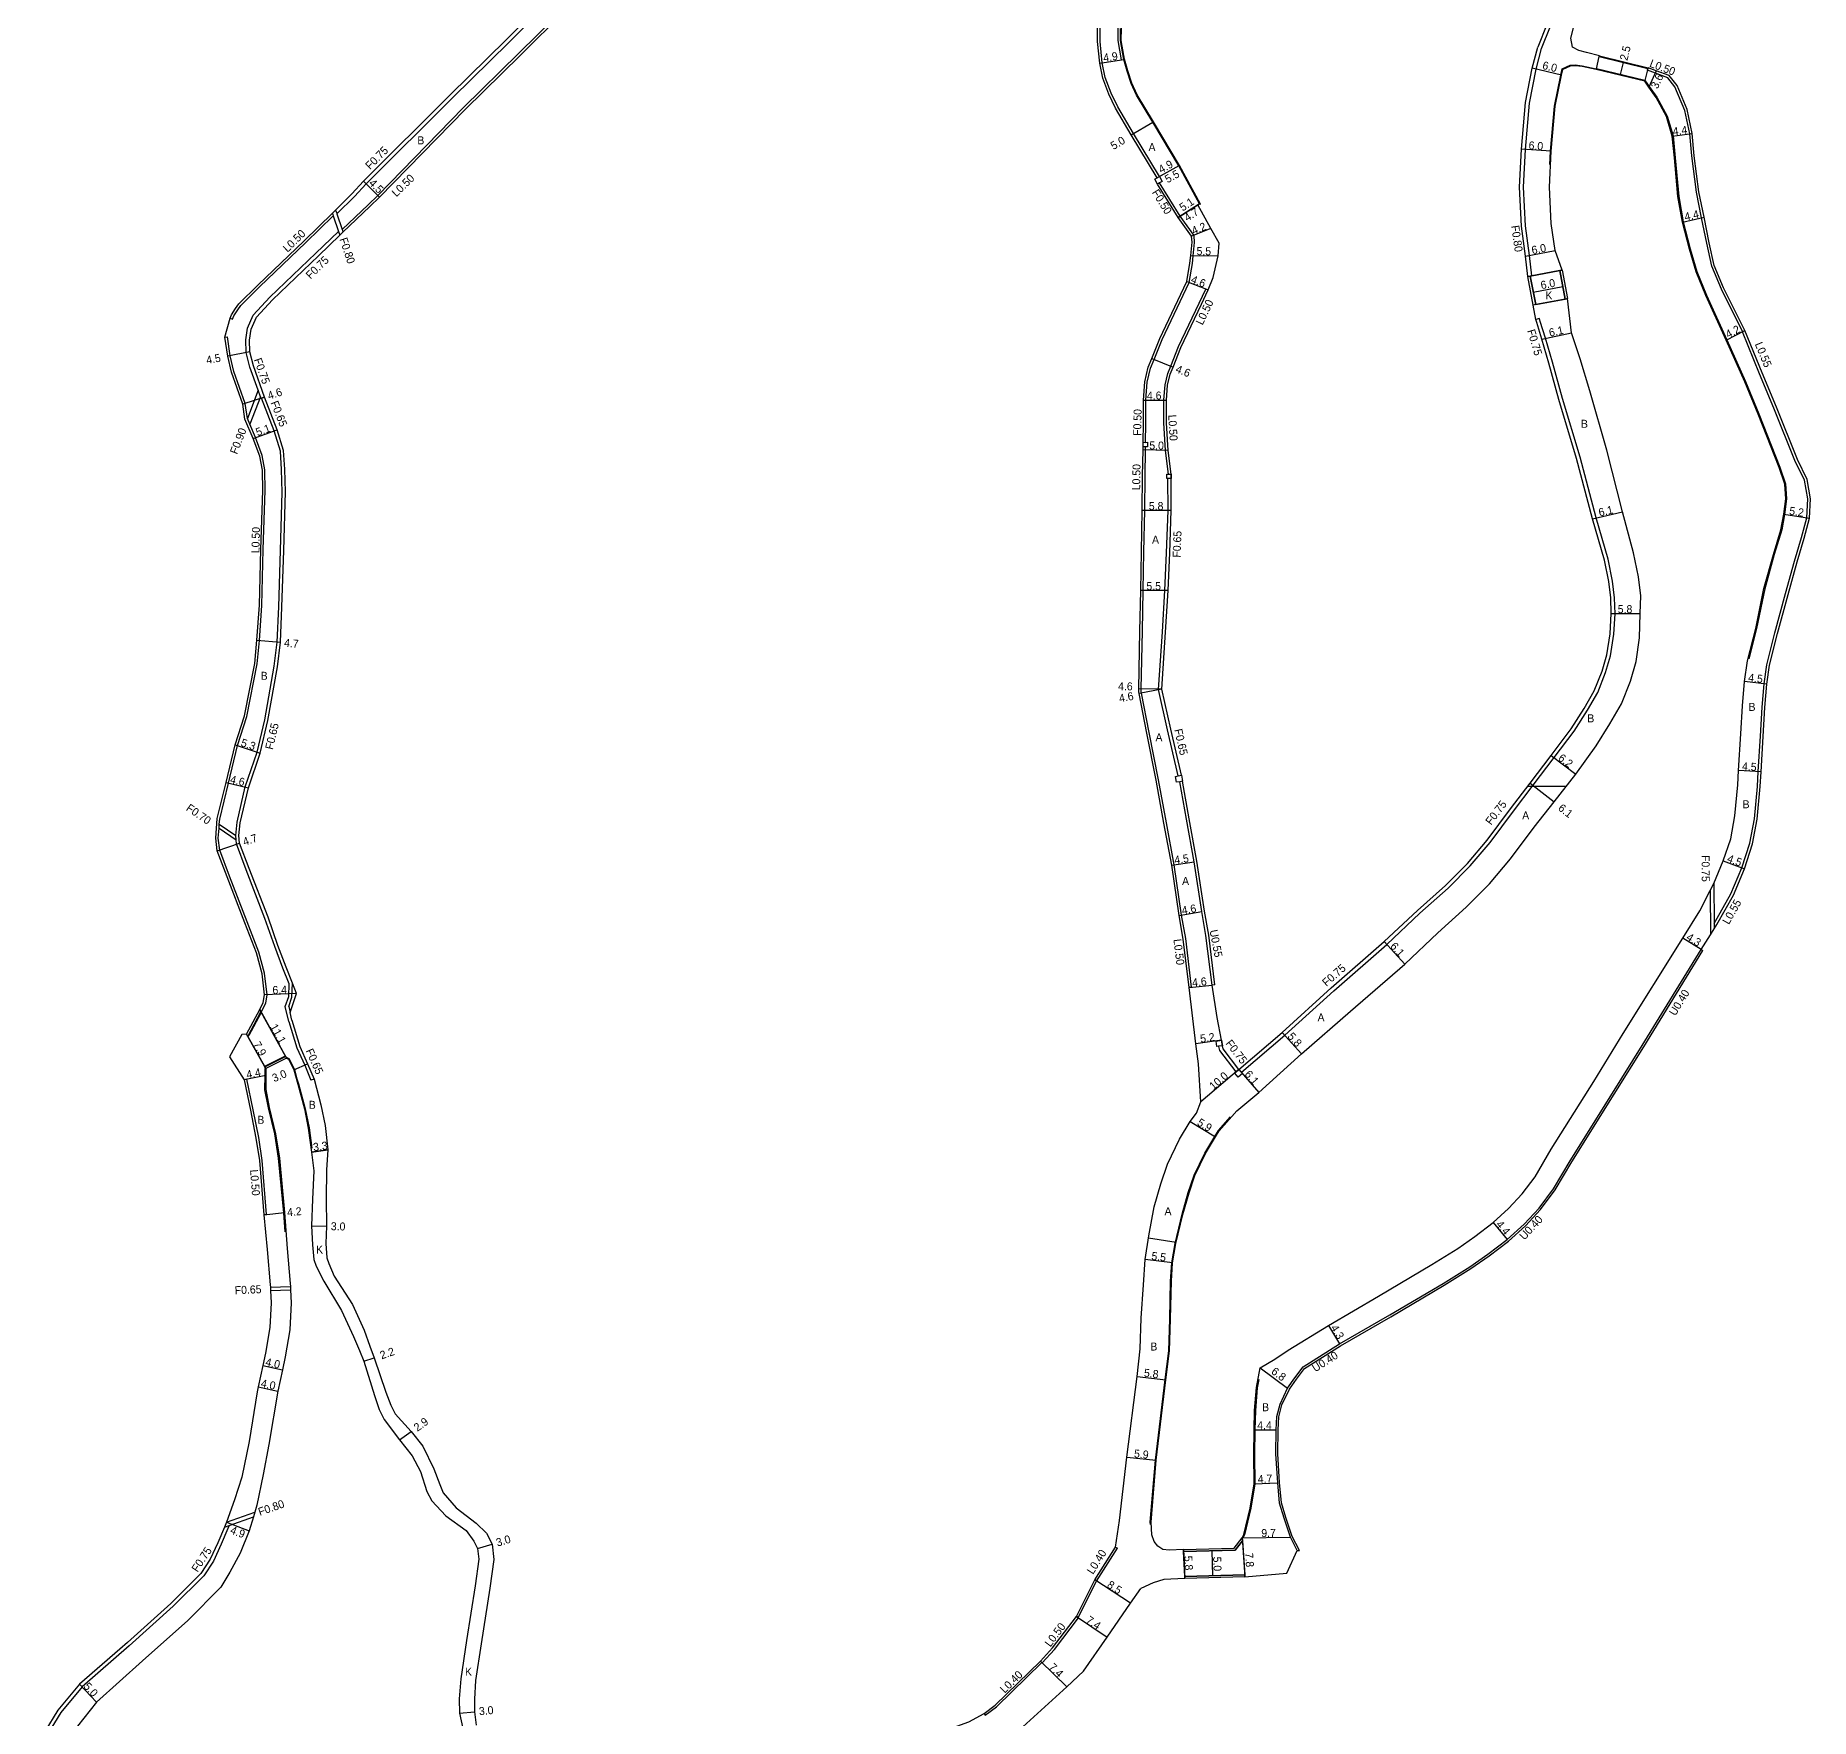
# Model space of a CAD drawing. Header units: metres. Extents: x -20000 to -17600, y -108000 to -105000.
# Drawn here: x -18931.7 to -18576.7, y -106632.8 to -106296.4 of the extents above; entities that cross this region are included whole.
import ezdxf

# ---------------------------------------------------------------- set-up
doc = ezdxf.new("R2010")
doc.units = ezdxf.units.M
doc.header["$LTSCALE"] = 2.5
for name, color, linetype in [('側溝・桝', 7, 'Continuous'), ('幅員', 7, 'Continuous'), ('歩道・分離帯・安全施設', 7, 'Continuous'), ('舗装', 7, 'Continuous'), ('道路', 7, 'Continuous')]:
    doc.layers.add(name, color=color, linetype=linetype)
doc.styles.get("Standard").update_dxf_attribs({"font": ''})
doc.styles.get('Standard').set_extended_font_data('@MS PGothic')

msp = doc.modelspace()

# ---------------------------------------------------------------- linework, layer by layer
at = {"layer": '側溝・桝'}
for points in [[(-18714.52, -106301.21), (-18715.21, -106297.38), (-18715.18, -106294.91), (-18714.7, -106290.92), (-18713.49, -106283.57), (-18712.52, -106277.28), (-18711.48, -106271.3), (-18710.55, -106266.89), (-18709.87, -106261.87), (-18709.66, -106259.35), (-18709.55, -106256.32), (-18709.59, -106252.83), (-18709.98, -106249.22), (-18710.4, -106246.23), (-18711.3, -106242.72), (-18713.9, -106234.38)], [(-18630.51, -106298.98), (-18628.73, -106294.46), (-18627.78, -106292.47), (-18626.39, -106289.56), (-18622.66, -106284.17), (-18617.57, -106277.65), (-18614.16, -106274.1), (-18611.38, -106272.07), (-18609.4, -106270.99), (-18606.07, -106270.02), (-18601.78, -106268.89), (-18597.66, -106268.27), (-18596.56, -106268.1)], [(-18870.37, -106335.15), (-18865.14, -106330.2), (-18863.23, -106328.33), (-18846.14, -106310.8), (-18835.04, -106299.91), (-18823.84, -106288.8), (-18821.2, -106286.21)], [(-18867.91, -106328.55), (-18865.53, -106326.03), (-18848.22, -106308.72), (-18837.04, -106297.74), (-18826.06, -106286.84)], [(-18706.91, -106324.56), (-18712.13, -106315.98), (-18715.25, -106310.61), (-18716.6, -106307.86), (-18717.78, -106304.73), (-18718.37, -106301.8), (-18718.81, -106297.54), (-18718.78, -106294.68)], [(-18714.52, -106301.21), (-18714.02, -106301.13)], [(-18632.47, -106344.4), (-18632.91, -106340.36), (-18633.76, -106334.4), (-18634.11, -106326.66), (-18633.76, -106319.16), (-18632.96, -106309.86), (-18631.59, -106303.08), (-18630.51, -106298.98)], [(-18609.34, -106303.27), (-18609.26, -106302.93)], [(-18590.32, -106355.55), (-18590.33, -106355.53), (-18594.56, -106347.04), (-18596.46, -106342.47), (-18597.46, -106337.89), (-18598.51, -106332.79), (-18599.56, -106327.69), (-18600.48, -106320.44), (-18600.9, -106316.04), (-18601.87, -106311.33), (-18603.86, -106306.6), (-18605.27, -106304.79), (-18609.34, -106303.27)], [(-18709.69, -106377.7), (-18709.62, -106373.96), (-18709.63, -106369.26), (-18709.36, -106365.65), (-18708.69, -106362.84), (-18708, -106361.11), (-18706.4, -106357.11), (-18700.98, -106345.72), (-18700.34, -106341.94), (-18700.17, -106340.38), (-18699.91, -106337.73), (-18700.01, -106336.34), (-18702.79, -106332.48), (-18706.91, -106325.8)], [(-18867.91, -106328.55), (-18871.41, -106332.04)], [(-18892.31, -106353.1), (-18891.99, -106352.41), (-18891.23, -106351.2), (-18890.58, -106350.31), (-18886.88, -106346.6), (-18877.64, -106337.75), (-18872.13, -106332.39)], [(-18872.31, -106331.87), (-18872.13, -106332.39), (-18871.1, -106335.51), (-18870.84, -106336.3)], [(-18871.67, -106331.25), (-18871.49, -106331.77), (-18871.41, -106332.04), (-18870.37, -106335.15), (-18870.2, -106335.68)], [(-18886.58, -106368.88), (-18886.68, -106368.59), (-18887.15, -106367.29), (-18888.81, -106362.65), (-18889.57, -106359.73), (-18889.6, -106357.2), (-18889.31, -106354.9), (-18888.12, -106352.27), (-18884.8, -106348.7), (-18875.59, -106339.88), (-18871.1, -106335.51)], [(-18705.09, -106384.04), (-18705.69, -106379.36), (-18706.02, -106373.82), (-18706.03, -106369.22), (-18705.79, -106366.21), (-18705.25, -106363.93), (-18704.66, -106362.45), (-18703.09, -106358.55), (-18698.96, -106349.85), (-18697.64, -106347.04)], [(-18697.64, -106347.04), (-18697.17, -106347.22)], [(-18632.47, -106344.4), (-18632.77, -106344.46), (-18633.26, -106344.55)], [(-18892.77, -106352.88), (-18892.31, -106353.1)], [(-18690.55, -106503.64), (-18681.87, -106496.22), (-18672.06, -106487.35), (-18661.45, -106478.09), (-18654.83, -106471.86), (-18649.22, -106466.82), (-18644.79, -106462.38), (-18640.82, -106457.71), (-18636.14, -106451.44), (-18632.2, -106446.27), (-18628, -106440.74), (-18623.97, -106435.43), (-18621.36, -106431.27), (-18619.29, -106427.69), (-18617.71, -106423.7), (-18616.74, -106420.37), (-18616.04, -106416.04), (-18615.83, -106411.96), (-18615.91, -106408.76), (-18616.3, -106405.43), (-18617.22, -106401.06), (-18619.57, -106392.77), (-18622.8, -106380.69), (-18626.34, -106368.92), (-18628.32, -106361.69), (-18629.76, -106356.89), (-18630.77, -106353.51), (-18630.91, -106352.94)], [(-18630.91, -106352.94), (-18631.64, -106353.13)], [(-18886.55, -106491.64), (-18885.63, -106489.82), (-18885.35, -106488.18), (-18885.86, -106483.85), (-18886.98, -106479.62), (-18889.37, -106473.57), (-18892.86, -106464.41), (-18894.83, -106459.24), (-18895.12, -106456.83), (-18894.97, -106454.86), (-18894.92, -106454.05), (-18894.84, -106453.01), (-18893.09, -106445.84), (-18891.28, -106438.32), (-18889.42, -106432.53), (-18887.32, -106421.97), (-18886.88, -106417.29), (-18886.39, -106410.31), (-18886.12, -106399.1), (-18885.74, -106387.31), (-18885.78, -106383.18), (-18886.36, -106380.3), (-18887.67, -106376.73), (-18888.8, -106374.09), (-18889.31, -106372.91), (-18889.75, -106369.95), (-18892.01, -106363.5), (-18892.75, -106360.37), (-18893.3, -106356.58)], [(-18893.79, -106356.65), (-18893.3, -106356.58)], [(-18596.01, -106473.92), (-18592.64, -106467.99), (-18590.49, -106462.75), (-18588.85, -106457.84), (-18587.94, -106452.94), (-18587.36, -106446.49), (-18587.18, -106443.54), (-18586.76, -106436.47), (-18586.42, -106430.67), (-18585.99, -106425.96), (-18585.46, -106422.17), (-18583.84, -106415.76), (-18581.72, -106407.95), (-18579.91, -106401.43), (-18578.54, -106396.7), (-18577.49, -106392.81), (-18577.29, -106389.02), (-18577.96, -106385.28), (-18579.84, -106381.35), (-18584.06, -106370.88), (-18586.93, -106364.01), (-18590.36, -106355.58)], [(-18590.36, -106355.58), (-18590.32, -106355.55), (-18589.87, -106355.32)], [(-18887.15, -106367.29), (-18889.31, -106372.91)], [(-18886.68, -106368.59), (-18888.8, -106374.09)], [(-18886.58, -106368.88), (-18886.48, -106368.85), (-18885.86, -106368.65)], [(-18882.18, -106482.81), (-18883.84, -106478.51), (-18885.78, -106472.88), (-18889.57, -106463.16), (-18891.51, -106458), (-18891.57, -106457.2), (-18891.64, -106456.3), (-18891.36, -106453.66), (-18889.72, -106446.59), (-18887.35, -106439.64), (-18885.83, -106433.19), (-18883.95, -106422.45), (-18883.35, -106417.62), (-18883.04, -106410.59), (-18882.65, -106399.29), (-18882.32, -106387.63), (-18882.47, -106383.1), (-18882.7, -106379.46), (-18883.95, -106375.39), (-18885.22, -106372.13), (-18886.47, -106368.87), (-18886.48, -106368.85)], [(-18700.49, -106486.66), (-18701.68, -106476.93), (-18702.5, -106472.25), (-18703.97, -106462.16), (-18705.54, -106453.76), (-18707.11, -106445.18), (-18708.97, -106435.72), (-18710.5, -106427.83), (-18710.55, -106427.51), (-18710.57, -106426.97), (-18710.34, -106415.48), (-18710.18, -106407.34), (-18710.04, -106399.59), (-18709.85, -106391.32), (-18709.79, -106384.39), (-18709.7, -106379.23), (-18709.69, -106378.6), (-18709.69, -106378.59)], [(-18703.18, -106444.38), (-18705.31, -106435.17), (-18707.13, -106427.1), (-18706.34, -106415.61), (-18705.83, -106407.31), (-18705.53, -106399.79), (-18705.2, -106391.34), (-18705.23, -106384.94), (-18705.23, -106384.94)], [(-18695.87, -106486.13), (-18697.08, -106476.24), (-18697.92, -106471.44), (-18699.47, -106461.45), (-18700.96, -106452.96), (-18702.33, -106445.45)], [(-18894.97, -106454.86), (-18891.57, -106457.2)], [(-18894.92, -106454.05), (-18891.64, -106456.3)], [(-18596.79, -106467.32), (-18596.75, -106476.15)], [(-18596.04, -106465.91), (-18596.01, -106473.92), (-18596.01, -106474.95)], [(-18679.38, -106599.25), (-18678.94, -106599.23), (-18680.36, -106596.44), (-18681.64, -106592.68), (-18682.53, -106589.72), (-18682.89, -106585.67), (-18683.26, -106579.95), (-18683.17, -106575.15), (-18683.02, -106572.56), (-18682.43, -106570.12), (-18680.94, -106566.97), (-18679.55, -106564.99), (-18677.92, -106562.85), (-18670.71, -106558.31), (-18660.66, -106552.52), (-18649.97, -106546.19), (-18644.63, -106542.9), (-18641.02, -106540.35), (-18637.13, -106537.4), (-18633.74, -106534.32), (-18630.71, -106531.07), (-18627.81, -106527.18), (-18624.49, -106521.53), (-18615.98, -106508.03), (-18610.07, -106498.53), (-18598.25, -106479.32)], [(-18598.59, -106479.11), (-18598.25, -106479.32)], [(-18880.94, -106485.95), (-18882.18, -106482.81)], [(-18880.38, -106488.6), (-18880.28, -106485.84)], [(-18881.72, -106490.51), (-18881.02, -106488.48)], [(-18881.02, -106488.48), (-18880.94, -106485.95)], [(-18881.02, -106490.47), (-18880.38, -106488.6)], [(-18700.49, -106486.66), (-18700.98, -106486.72)], [(-18695.87, -106486.13), (-18696.41, -106486.2)], [(-18886.55, -106491.64), (-18886.6, -106491.53)], [(-18880.99, -106493.5), (-18881.72, -106490.51)], [(-18881.02, -106490.47), (-18880.74, -106491.68)], [(-18880.99, -106493.5), (-18879.42, -106498.74), (-18877.84, -106502.23), (-18876.6, -106505.25)], [(-18691.61, -106503.56), (-18694.88, -106499.3), (-18695.08, -106498.49), (-18695.09, -106498.45)], [(-18889.45, -106505.03), (-18889.94, -106505.13)], [(-18889.45, -106505.03), (-18888.2, -106511.15), (-18887.08, -106516.71), (-18886.38, -106521.25), (-18885.54, -106532.07)], [(-18875.98, -106505.04), (-18876.6, -106505.25)], [(-18885.54, -106532.07), (-18886.04, -106532.12)], [(-18884.71, -106546.64), (-18880.71, -106546.47)], [(-18884.68, -106547.29), (-18880.68, -106547.11)], [(-18893.5, -106593.58), (-18887.81, -106591.58)], [(-18892.96, -106594.23), (-18893.21, -106594.85), (-18894.52, -106598.02), (-18896.1, -106601.37), (-18898.02, -106604.3), (-18904.11, -106610.37), (-18912.92, -106618.34), (-18922.33, -106626.49), (-18926.58, -106631.63), (-18929.13, -106635.8), (-18930.72, -106640.07)], [(-18893.91, -106594.57), (-18892.96, -106594.23), (-18888.09, -106592.52)], [(-18719.49, -106605.37), (-18715.33, -106598.77)], [(-18715.71, -106598.62), (-18715.33, -106598.77)], [(-18723.21, -106612.68), (-18723.2, -106612.67), (-18719.49, -106605.37)], [(-18730.38, -106621.71), (-18727.91, -106619.07), (-18723.13, -106612.74)], [(-18723.13, -106612.74), (-18723.21, -106612.68), (-18723.54, -106612.46)], [(-18741.76, -106632.16), (-18739.54, -106630.5), (-18730.45, -106621.64)], [(-18730.74, -106621.36), (-18730.45, -106621.64), (-18730.38, -106621.71)], [(-18741.98, -106631.82), (-18741.76, -106632.16)]]:
    msp.add_lwpolyline(points, dxfattribs=at)
for points in [[(-18707.87, -106325.09), (-18707.35, -106324.8), (-18706.91, -106324.56), (-18706.38, -106325.52), (-18706.91, -106325.8), (-18707.34, -106326.06)], [(-18710.19, -106378.59), (-18710.19, -106377.69), (-18709.69, -106377.7), (-18709.29, -106377.69), (-18709.29, -106378.59), (-18709.69, -106378.59)], [(-18705.48, -106384.94), (-18705.48, -106384.04), (-18705.09, -106384.04), (-18704.58, -106384.04), (-18704.58, -106384.94), (-18705.23, -106384.94)], [(-18703.51, -106445.66), (-18703.73, -106444.48), (-18703.18, -106444.38), (-18702.54, -106444.27), (-18702.33, -106445.45), (-18702.87, -106445.55)], [(-18695.44, -106498.49), (-18695.59, -106497.41), (-18694.5, -106497.25), (-18694.4, -106498), (-18694.35, -106498.34), (-18695.09, -106498.45)], [(-18691.16, -106504.62), (-18691.88, -106503.79), (-18691.61, -106503.56), (-18691.04, -106503.07), (-18690.55, -106503.64), (-18690.33, -106503.91)]]:
    msp.add_lwpolyline(points, close=True, dxfattribs=at)
at = {"layer": '幅員'}
for points in [[(-18718.87, -106301.87), (-18714.02, -106301.13)], [(-18626.53, -106304.31), (-18632.37, -106302.91)], [(-18614.72, -106304.17), (-18614.13, -106301.74)], [(-18607.58, -106303.4), (-18609.1, -106306.66)], [(-18712.56, -106316.23), (-18708.26, -106313.68)], [(-18604.37, -106316.47), (-18600.4, -106315.96)], [(-18703.06, -106322.43), (-18707.87, -106325.09)], [(-18703.06, -106322.43), (-18707.35, -106324.8)], [(-18628.57, -106319.51), (-18634.55, -106319.11)], [(-18862.88, -106328.68), (-18866.06, -106325.5)], [(-18698.91, -106330), (-18703.19, -106332.77)], [(-18703.19, -106332.77), (-18699.25, -106330.21)], [(-18602.31, -106333.65), (-18598.02, -106332.69)], [(-18696.63, -106334.92), (-18700.53, -106336.5)], [(-18700.67, -106340.33), (-18695.17, -106340.43)], [(-18633.71, -106340.46), (-18627.82, -106339.31)], [(-18701.47, -106345.57), (-18697.17, -106347.22)], [(-18632.17, -106347.65), (-18626.27, -106346.53)], [(-18630.48, -106357.1), (-18624.52, -106355.81)], [(-18593.61, -106357.25), (-18589.87, -106355.32)], [(-18888.82, -106359.63), (-18893.24, -106360.47)], [(-18708.47, -106360.93), (-18704.2, -106362.64)], [(-18885.86, -106368.65), (-18890.23, -106370.09)], [(-18710.13, -106369.24), (-18705.53, -106369.24)], [(-18888.13, -106376.91), (-18883.34, -106375.17)], [(-18705.2, -106379.32), (-18710.2, -106379.22)], [(-18704.55, -106391.35), (-18710.35, -106391.31)], [(-18620.3, -106392.97), (-18614.35, -106391.59)], [(-18582.08, -106392.07), (-18576.94, -106392.87)], [(-18705.18, -106407.34), (-18710.68, -106407.33)], [(-18616.58, -106411.95), (-18610.78, -106411.95)], [(-18887.38, -106417.25), (-18882.7, -106417.68)], [(-18585.44, -106426.03), (-18589.91, -106425.5)], [(-18706.47, -106427.05), (-18711.07, -106426.98)], [(-18706.47, -106427.05), (-18710.99, -106427.92)], [(-18891.77, -106438.19), (-18886.72, -106439.82)], [(-18628.59, -106440.29), (-18623.65, -106444.03)], [(-18893.57, -106445.72), (-18889.09, -106446.77)], [(-18632.8, -106445.81), (-18628, -106449.58)], [(-18586.63, -106443.57), (-18591.13, -106443.3)], [(-18895.32, -106459.36), (-18890.87, -106457.86)], [(-18704.46, -106462.24), (-18700.01, -106461.54)], [(-18594.19, -106461.38), (-18589.97, -106462.95)], [(-18703, -106472.33), (-18698.47, -106471.53)], [(-18661.96, -106477.53), (-18657.87, -106482.06)], [(-18598.59, -106479.11), (-18602.25, -106476.85)], [(-18879.46, -106487.92), (-18885.85, -106488.18)], [(-18700.98, -106486.72), (-18696.41, -106486.2)], [(-18886.83, -106491.12), (-18881.48, -106500.84)], [(-18889.48, -106496.05), (-18885.58, -106502.92)], [(-18678.51, -106499.98), (-18682.37, -106495.66)], [(-18694.5, -106497.25), (-18699.65, -106497.98)], [(-18880.01, -106503.13), (-18877.25, -106501.97)], [(-18691.04, -106503.07), (-18698.64, -106509.57)], [(-18691.04, -106503.07), (-18687.08, -106507.71)], [(-18885.62, -106504.31), (-18889.94, -106505.13)], [(-18700.75, -106513.5), (-18695.71, -106516.57)], [(-18873.22, -106519.16), (-18876.5, -106519.59)], [(-18886.04, -106532.12), (-18881.86, -106531.71)], [(-18876.51, -106534.33), (-18873.51, -106534.4)], [(-18640.2, -106533.71), (-18637.39, -106537.09)], [(-18704.29, -106541.75), (-18709.76, -106541.1)], [(-18673.14, -106554.29), (-18670.92, -106557.97)], [(-18886.22, -106562.3), (-18882.3, -106563.14)], [(-18866.04, -106561.42), (-18863.96, -106560.72)], [(-18686.76, -106562.73), (-18681.29, -106566.77)], [(-18887.12, -106566.55), (-18883.21, -106567.39)], [(-18711.39, -106564.44), (-18705.63, -106565.11)], [(-18858.9, -106577.13), (-18856.54, -106575.44)], [(-18687.97, -106575.12), (-18683.57, -106575.12)], [(-18713.43, -106580.59), (-18707.56, -106581.2)], [(-18687.98, -106585.93), (-18683.28, -106585.7)], [(-18893.5, -106593.58), (-18888.92, -106595.32)], [(-18843.26, -106598.84), (-18840.38, -106597.98)], [(-18702.14, -106599.07), (-18701.82, -106604.86)], [(-18696.48, -106599.33), (-18696.33, -106604.3)], [(-18690.37, -106596.73), (-18680.72, -106596.61)], [(-18690.37, -106596.73), (-18689.83, -106604.51)], [(-18712.7, -106609.78), (-18719.83, -106605.15)], [(-18723.54, -106612.46), (-18717.4, -106616.59)], [(-18725.45, -106626.54), (-18730.74, -106621.36)], [(-18922.87, -106625.96), (-18919.46, -106629.61)], [(-18846.88, -106631.79), (-18843.89, -106631.5)]]:
    msp.add_lwpolyline(points, dxfattribs=at)
at = {"layer": '歩道・分離帯・安全施設'}
for points in [[(-18698.8, -106330.1), (-18698.72, -106330.05), (-18702.93, -106322.36), (-18708.13, -106313.61), (-18711.37, -106308.21), (-18712.46, -106305.9), (-18713.24, -106303.45), (-18713.88, -106301.1), (-18714.56, -106297.33), (-18714.54, -106294.95), (-18714.05, -106291.01), (-18712.85, -106283.68), (-18711.87, -106277.38), (-18710.84, -106271.42), (-18709.91, -106267), (-18709.23, -106261.94), (-18709.02, -106259.39), (-18708.89, -106256.33), (-18708.94, -106252.79), (-18709.34, -106249.12), (-18709.76, -106246.08), (-18710.68, -106242.53), (-18713.27, -106234.22)], [(-18628.84, -106322.13), (-18628.72, -106319.5), (-18627.95, -106310.46), (-18626.68, -106304.28), (-18626.42, -106303.03), (-18624.83, -106302.31), (-18623.81, -106302.24), (-18622.41, -106302.4), (-18619.57, -106302.99)], [(-18609.77, -106305.41), (-18608.98, -106306.57), (-18607.44, -106308.69), (-18605.4, -106312.48), (-18604.23, -106316.44), (-18603.81, -106320.8), (-18603.09, -106328.55), (-18602.17, -106333.62), (-18600.79, -106339.02), (-18599.48, -106343.54), (-18597.51, -106348.29), (-18593.47, -106357.19), (-18589.76, -106365.53), (-18587.04, -106372.03), (-18582.88, -106382.64), (-18581.72, -106386.01), (-18581.53, -106388.98), (-18581.93, -106392.1), (-18582.5, -106395.2), (-18583.98, -106400.14), (-18585.89, -106406.96), (-18587.54, -106414.92), (-18589.08, -106421)], [(-18886.58, -106491.81), (-18888.99, -106496.31)], [(-18885.83, -106502.43), (-18881.83, -106500.4)], [(-18881.72, -106535.54), (-18882.01, -106531.72), (-18883.06, -106520.84), (-18883.82, -106515.98), (-18885.09, -106510.72), (-18885.79, -106507.14), (-18885.77, -106504.31), (-18885.73, -106502.92)], [(-18881.42, -106500.7), (-18880.99, -106500.88), (-18879.87, -106503.08), (-18879.38, -106504.93), (-18879.1, -106505.97), (-18877.75, -106510.92), (-18876.98, -106514.77), (-18876.44, -106518.85)], [(-18708.74, -106594.07), (-18708.76, -106593.61), (-18707.71, -106581.18), (-18705.78, -106565.09), (-18705.04, -106559.32), (-18704.84, -106553), (-18704.69, -106545.44), (-18704.44, -106541.73), (-18703.78, -106537.88), (-18702.41, -106532.01), (-18701.16, -106527.68), (-18699.99, -106524.21), (-18697.85, -106519.8), (-18695.84, -106516.49), (-18695.09, -106515.26), (-18692.69, -106512.57)], [(-18687.06, -106565.09), (-18687.37, -106566.71), (-18687.75, -106571.25), (-18687.82, -106575.12), (-18687.91, -106580.09), (-18687.83, -106585.94), (-18688.67, -106590.81), (-18689.91, -106596.1), (-18690.23, -106596.79)]]:
    msp.add_lwpolyline(points, dxfattribs=at)
at = {"layer": '舗装'}
for points in [[(-18626.88, -106343.35), (-18632.47, -106344.4), (-18632.77, -106344.46)], [(-18631.69, -106350.16), (-18625.8, -106349.05)], [(-18633.28, -106446.45), (-18625.55, -106446.45)], [(-18876.5, -106519.59), (-18873.22, -106519.16)], [(-18709.09, -106536.73), (-18703.56, -106537.6)]]:
    msp.add_lwpolyline(points, dxfattribs=at)
at = {"layer": '道路'}
for points in [[(-18583.84, -106267.88), (-18586.05, -106267.36), (-18590.78, -106266.89), (-18593.84, -106266.91), (-18596.69, -106267.31), (-18597.78, -106267.48), (-18601.94, -106268.11), (-18606.29, -106269.25), (-18609.71, -106270.25), (-18611.81, -106271.39), (-18614.69, -106273.49), (-18618.18, -106277.12), (-18623.31, -106283.7), (-18627.08, -106289.16), (-18628.5, -106292.13), (-18629.46, -106294.14), (-18631.26, -106298.68)], [(-18871.67, -106331.25), (-18868.43, -106328.01), (-18866.06, -106325.5), (-18848.75, -106308.19), (-18837.57, -106297.2), (-18826.59, -106286.31)], [(-18880.4, -106493.24), (-18880.74, -106491.68), (-18879.46, -106487.92), (-18880.28, -106485.84), (-18881.56, -106482.61), (-18883.21, -106478.33), (-18885.17, -106472.66), (-18888.96, -106462.92), (-18890.87, -106457.86), (-18890.98, -106456.33), (-18890.72, -106453.78), (-18889.09, -106446.77), (-18886.72, -106439.82), (-18885.19, -106433.32), (-18883.31, -106422.55), (-18882.7, -106417.68), (-18882.39, -106410.62), (-18882, -106399.31), (-18881.67, -106387.61), (-18881.82, -106383.07), (-18882.05, -106379.36), (-18883.34, -106375.17), (-18884.62, -106371.9), (-18885.86, -106368.65), (-18888.09, -106362.43), (-18888.82, -106359.63), (-18888.85, -106357.24), (-18888.57, -106355.08), (-18887.48, -106352.69), (-18884.28, -106349.23), (-18875.07, -106340.42), (-18870.84, -106336.3), (-18870.2, -106335.68), (-18864.79, -106330.55), (-18862.88, -106328.68), (-18845.78, -106311.16), (-18834.69, -106300.26), (-18825.85, -106291.5)], [(-18700.98, -106486.72), (-18702.18, -106477.01), (-18703, -106472.33), (-18704.46, -106462.24), (-18706.03, -106453.85), (-18707.6, -106445.27), (-18709.46, -106435.82), (-18710.99, -106427.92), (-18711.04, -106427.56), (-18711.07, -106426.98), (-18710.84, -106415.47), (-18710.68, -106407.33), (-18710.54, -106399.58), (-18710.35, -106391.31), (-18710.29, -106384.38), (-18710.2, -106379.22), (-18710.19, -106378.59), (-18710.19, -106377.69), (-18710.12, -106373.95), (-18710.13, -106369.24), (-18709.86, -106365.57), (-18709.17, -106362.68), (-18708.47, -106360.93), (-18706.86, -106356.91), (-18701.47, -106345.57), (-18700.84, -106341.87), (-18700.67, -106340.33), (-18700.4, -106337.68), (-18700.53, -106336.5), (-18703.19, -106332.77), (-18707.34, -106326.06), (-18707.87, -106325.09), (-18707.35, -106324.8), (-18712.56, -106316.23), (-18715.69, -106310.85), (-18717.06, -106308.06), (-18718.27, -106304.87), (-18718.87, -106301.87), (-18719.31, -106297.56), (-18719.28, -106294.64)], [(-18694.96, -106337.88), (-18696.63, -106334.92), (-18699.25, -106330.21), (-18698.91, -106330), (-18703.06, -106322.43), (-18708.26, -106313.68), (-18711.5, -106308.28), (-18712.6, -106305.96), (-18713.38, -106303.49), (-18714.02, -106301.13), (-18714.71, -106297.34), (-18714.69, -106294.94)], [(-18624.33, -106298.67), (-18624.67, -106296.87), (-18623.99, -106294.28)], [(-18633.26, -106344.55), (-18633.71, -106340.46), (-18634.55, -106334.48), (-18634.91, -106326.65), (-18634.55, -106319.1), (-18633.76, -106309.74), (-18632.37, -106302.91), (-18631.26, -106298.68)], [(-18618.94, -106300.42), (-18621.5, -106299.76), (-18623.07, -106299.34), (-18624.33, -106298.67)], [(-18618.94, -106300.42), (-18618.97, -106300.56), (-18609.26, -106302.93), (-18609.22, -106302.79)], [(-18689.83, -106604.51), (-18681.42, -106603.77), (-18679.38, -106599.25), (-18680.72, -106596.61), (-18682.01, -106592.82), (-18682.92, -106589.8), (-18683.28, -106585.7), (-18683.66, -106579.96), (-18683.57, -106575.12), (-18683.42, -106572.48), (-18682.81, -106569.99), (-18681.29, -106566.77), (-18679.87, -106564.75), (-18678.19, -106562.55), (-18670.92, -106557.97), (-18660.86, -106552.17), (-18650.17, -106545.85), (-18644.85, -106542.56), (-18641.25, -106540.03), (-18637.38, -106537.09), (-18634.02, -106534.04), (-18631.02, -106530.81), (-18628.14, -106526.96), (-18624.83, -106521.33), (-18616.32, -106507.82), (-18610.41, -106498.32), (-18598.59, -106479.11), (-18596.75, -106476.15), (-18596.01, -106474.95), (-18595.49, -106474.12), (-18592.14, -106468.23), (-18589.97, -106462.95), (-18588.32, -106457.98), (-18587.39, -106453.01), (-18586.81, -106446.53), (-18586.63, -106443.57), (-18586.21, -106436.5), (-18585.87, -106430.71), (-18585.44, -106426.03), (-18584.92, -106422.28), (-18583.31, -106415.9), (-18581.19, -106408.09), (-18579.39, -106401.58), (-18578.01, -106396.85), (-18576.94, -106392.87), (-18576.74, -106388.99), (-18577.42, -106385.14), (-18579.34, -106381.13), (-18583.55, -106370.67), (-18586.43, -106363.8), (-18589.87, -106355.32), (-18594.11, -106346.83), (-18595.99, -106342.32), (-18596.97, -106337.78), (-18598.02, -106332.69), (-18599.07, -106327.6), (-18599.98, -106320.39), (-18600.4, -106315.96), (-18601.4, -106311.18), (-18603.42, -106306.34), (-18604.97, -106304.37), (-18607.58, -106303.4), (-18609.22, -106302.79)], [(-18626.38, -106343.25), (-18627.81, -106339.31), (-18628.57, -106333.92), (-18628.9, -106326.65), (-18628.57, -106319.51), (-18627.8, -106310.48), (-18626.53, -106304.31), (-18626.29, -106303.14)], [(-18619.6, -106303.14), (-18622.43, -106302.55), (-18623.81, -106302.39), (-18624.79, -106302.46), (-18626.29, -106303.14)], [(-18619.6, -106303.14), (-18619.56, -106302.99), (-18609.85, -106305.36), (-18609.88, -106305.51)], [(-18690.37, -106596.73), (-18690.06, -106596.05), (-18688.81, -106590.78), (-18687.98, -106585.93), (-18688.06, -106580.09), (-18687.97, -106575.12), (-18687.9, -106571.24), (-18687.52, -106566.69), (-18686.76, -106562.73), (-18683.85, -106561.02), (-18681.19, -106559.23), (-18673.14, -106554.29), (-18663.12, -106548.4), (-18652.44, -106542.08), (-18647.28, -106538.89), (-18643.85, -106536.47), (-18640.2, -106533.71), (-18637.12, -106530.91), (-18634.4, -106527.98), (-18631.81, -106524.52), (-18628.58, -106519.03), (-18620.05, -106505.47), (-18614.19, -106495.88), (-18602.25, -106476.85), (-18598.9, -106471.34), (-18596.79, -106467.32), (-18596.04, -106465.91), (-18594.19, -106461.38), (-18592.7, -106456.95), (-18591.85, -106452.4), (-18591.3, -106446.19), (-18591.13, -106443.3), (-18590.69, -106435.97), (-18590.36, -106430.38), (-18589.91, -106425.5), (-18589.34, -106421.41), (-18587.69, -106414.89), (-18586.04, -106406.92), (-18584.12, -106400.1), (-18582.64, -106395.17), (-18582.08, -106392.07), (-18581.68, -106388.98), (-18581.87, -106386.04), (-18583.02, -106382.7), (-18587.18, -106372.08), (-18589.9, -106365.59), (-18593.61, -106357.25), (-18597.65, -106348.35), (-18599.62, -106343.59), (-18600.93, -106339.06), (-18602.31, -106333.65), (-18603.24, -106328.57), (-18603.96, -106320.82), (-18604.37, -106316.47), (-18605.55, -106312.52), (-18607.57, -106308.77), (-18609.1, -106306.66), (-18609.88, -106305.51)], [(-18893.79, -106356.65), (-18892.77, -106352.88), (-18892.46, -106352.21), (-18891.69, -106350.97), (-18890.98, -106350.01), (-18887.23, -106346.24), (-18877.98, -106337.4), (-18872.31, -106331.87), (-18871.67, -106331.25)], [(-18702.54, -106444.27), (-18704.67, -106435.05), (-18706.47, -106427.05), (-18705.69, -106415.66), (-18705.18, -106407.34), (-18704.88, -106399.82), (-18704.55, -106391.35), (-18704.58, -106384.94), (-18704.58, -106384.04), (-18705.2, -106379.32), (-18705.52, -106373.81), (-18705.53, -106369.24), (-18705.3, -106366.28), (-18704.77, -106364.08), (-18704.2, -106362.64), (-18702.64, -106358.75), (-18698.51, -106350.07), (-18697.17, -106347.22), (-18696.18, -106344.72), (-18695.17, -106340.43), (-18694.96, -106337.88)], [(-18626.38, -106343.25), (-18626.88, -106343.35), (-18625.8, -106349.05), (-18625.31, -106348.95)], [(-18633.26, -106344.55), (-18632.77, -106344.46), (-18631.69, -106350.16), (-18632.19, -106350.25)], [(-18691.04, -106503.07), (-18682.37, -106495.66), (-18672.56, -106486.79), (-18661.96, -106477.53), (-18655.33, -106471.31), (-18649.74, -106466.28), (-18645.35, -106461.87), (-18641.41, -106457.24), (-18636.74, -106450.99), (-18632.8, -106445.81), (-18628.59, -106440.29), (-18624.59, -106435), (-18622.01, -106430.88), (-18619.97, -106427.36), (-18618.42, -106423.46), (-18617.47, -106420.21), (-18616.79, -106415.96), (-18616.58, -106411.95), (-18616.66, -106408.81), (-18617.04, -106405.55), (-18617.95, -106401.24), (-18620.3, -106392.97), (-18623.52, -106380.9), (-18627.06, -106369.12), (-18629.04, -106361.89), (-18630.48, -106357.1), (-18631.49, -106353.71), (-18631.64, -106353.13), (-18632.19, -106350.25)], [(-18687.08, -106507.71), (-18678.51, -106499.98), (-18668.73, -106491.41), (-18657.87, -106482.06), (-18651.29, -106475.74), (-18645.6, -106470.63), (-18640.93, -106465.94), (-18636.72, -106460.99), (-18631.99, -106454.65), (-18628, -106449.58), (-18623.65, -106444.03), (-18619.61, -106438.37), (-18616.88, -106433.99), (-18614.55, -106429.98), (-18612.74, -106425.42), (-18611.6, -106421.53), (-18610.96, -106416.75), (-18610.78, -106411.95), (-18610.67, -106408.38), (-18611.12, -106404.58), (-18612.12, -106399.81), (-18614.35, -106391.59), (-18617.44, -106379.24), (-18620.89, -106367.39), (-18622.8, -106360.98), (-18624.52, -106355.81), (-18625.31, -106348.95)], [(-18886.83, -106491.12), (-18886.13, -106489.72), (-18885.85, -106488.18), (-18886.35, -106483.93), (-18887.46, -106479.78), (-18889.84, -106473.75), (-18893.33, -106464.59), (-18895.32, -106459.36), (-18895.62, -106456.85), (-18895.34, -106452.93), (-18893.57, -106445.72), (-18891.77, -106438.19), (-18889.91, -106432.4), (-18887.82, -106421.89), (-18887.38, -106417.25), (-18886.88, -106410.28), (-18886.62, -106399.09), (-18886.24, -106387.3), (-18886.28, -106383.24), (-18886.84, -106380.43), (-18888.13, -106376.91), (-18889.78, -106373.06), (-18890.23, -106370.09), (-18892.5, -106363.64), (-18893.24, -106360.47), (-18893.79, -106356.65)], [(-18702.54, -106444.27), (-18702.33, -106445.45), (-18702.87, -106445.55)], [(-18696.41, -106486.2), (-18697.63, -106476.32), (-18698.47, -106471.53), (-18700.01, -106461.54), (-18701.5, -106453.05), (-18702.87, -106445.55)], [(-18698.64, -106509.57), (-18699.12, -106501.93), (-18699.65, -106497.98), (-18700.98, -106486.72)], [(-18691.04, -106503.07), (-18694.19, -106498.97), (-18694.35, -106498.34), (-18694.5, -106497.25), (-18695.41, -106492.71), (-18696.41, -106486.2)], [(-18889.48, -106496.05), (-18889.24, -106496.46), (-18886.6, -106491.53), (-18886.83, -106491.12)], [(-18889.48, -106496.05), (-18890.4, -106496.06), (-18892.9, -106500.53), (-18889.94, -106505.13), (-18888.69, -106511.25), (-18887.58, -106516.8), (-18886.88, -106521.31), (-18886.04, -106532.12), (-18885.32, -106539.07), (-18884.73, -106546.15), (-18884.71, -106546.64), (-18884.68, -106547.29), (-18884.56, -106549.71), (-18884.81, -106554.69), (-18885.68, -106559.8), (-18886.22, -106562.3), (-18887.12, -106566.55)], [(-18880.4, -106493.24), (-18878.8, -106498.52), (-18877.25, -106501.97), (-18875.98, -106505.04), (-18874.59, -106510.18), (-18873.76, -106514.28), (-18873.22, -106519.16), (-18873.48, -106523.18), (-18873.58, -106528.96), (-18873.51, -106534.4), (-18873.61, -106537.91), (-18873.41, -106540.77)], [(-18885.58, -106502.92), (-18885.62, -106504.31), (-18885.64, -106507.12), (-18884.94, -106510.69), (-18883.67, -106515.95), (-18882.91, -106520.82), (-18881.86, -106531.71), (-18881.32, -106538.91), (-18880.74, -106545.87), (-18880.71, -106546.47), (-18880.68, -106547.11), (-18880.56, -106549.72), (-18880.83, -106555.13), (-18881.75, -106560.55), (-18882.3, -106563.14), (-18883.21, -106567.39), (-18885.01, -106578.07), (-18886.17, -106584.05), (-18887.42, -106590.22), (-18887.81, -106591.58), (-18888.09, -106592.52), (-18888.92, -106595.32), (-18890.76, -106599.82), (-18892.81, -106603.6), (-18894.58, -106606.62), (-18901.22, -106613.25), (-18910.28, -106621.34), (-18919.46, -106629.61), (-18923.29, -106634.36)], [(-18885.58, -106502.92), (-18885.78, -106502.58), (-18881.67, -106500.49), (-18881.48, -106500.84)], [(-18881.48, -106500.84), (-18881.1, -106501), (-18880.01, -106503.13), (-18879.24, -106506.01), (-18877.9, -106510.96), (-18877.12, -106514.8), (-18876.5, -106519.59), (-18876.02, -106523.38), (-18876.25, -106529.04), (-18876.51, -106534.33), (-18876.3, -106538.15), (-18876.01, -106541.09)], [(-18719.83, -106605.15), (-18715.71, -106598.62), (-18714.94, -106593.29), (-18713.43, -106580.59), (-18711.39, -106564.44), (-18710.78, -106558.91), (-18710.59, -106552.78), (-18710.1, -106546.14), (-18709.76, -106541.1), (-18709.03, -106536.36), (-18707.97, -106530.55), (-18706.65, -106525.96), (-18705.32, -106522.04), (-18702.9, -106517.05), (-18700.75, -106513.5), (-18699.51, -106511.79), (-18698.64, -106509.57)], [(-18702.14, -106599.07), (-18704.95, -106599.22), (-18706.26, -106599.06), (-18707.26, -106598.4), (-18707.99, -106597.45), (-18708.46, -106596.14), (-18708.61, -106593.61), (-18707.56, -106581.2), (-18705.63, -106565.11), (-18704.89, -106559.33), (-18704.69, -106553), (-18704.54, -106545.44), (-18704.29, -106541.75), (-18703.63, -106537.91), (-18702.26, -106532.05), (-18701.01, -106527.72), (-18699.85, -106524.27), (-18697.72, -106519.88), (-18695.71, -106516.57), (-18694.97, -106515.35), (-18691.43, -106511.38), (-18687.08, -106507.71)], [(-18876.01, -106541.09), (-18875.57, -106542.38), (-18873.99, -106545.43), (-18870.47, -106551.28), (-18868.07, -106556.5), (-18866.86, -106559.25), (-18866.04, -106561.42), (-18863.9, -106568.27), (-18862.93, -106571.09), (-18861.98, -106573.08), (-18858.9, -106577.13), (-18856.38, -106580.33), (-18854.67, -106583.47), (-18853.4, -106587.47), (-18852.39, -106589.32), (-18849.63, -106592.31), (-18845.58, -106595.25), (-18844.02, -106597.37), (-18843.26, -106598.84), (-18843.03, -106601.01), (-18843.76, -106606.33), (-18845.48, -106617.23), (-18846.65, -106624.9), (-18846.92, -106628.91), (-18846.88, -106631.79), (-18846.23, -106634.85)], [(-18873.41, -106540.77), (-18873.01, -106541.85), (-18871.95, -106544.4), (-18868.25, -106550.08), (-18865.95, -106555.19), (-18864.79, -106558.39), (-18863.96, -106560.72), (-18861.62, -106567.59), (-18860.63, -106570.2), (-18859.74, -106571.91), (-18856.54, -106575.44), (-18854.21, -106578.37), (-18852.01, -106582.9), (-18850.85, -106586.03), (-18850.14, -106587.73), (-18847.56, -106590.73), (-18843.57, -106593.78), (-18841.47, -106595.78), (-18840.38, -106597.98), (-18840.01, -106601.06), (-18840.79, -106606.79), (-18842.55, -106617.91), (-18843.67, -106625.23), (-18843.92, -106628.98), (-18843.89, -106631.5), (-18843.54, -106634.16)], [(-18887.12, -106566.55), (-18887.33, -106567.51), (-18888.94, -106577.44), (-18890.44, -106584.59), (-18891.88, -106589.16), (-18893.5, -106593.58), (-18893.91, -106594.57), (-18895.21, -106597.72), (-18896.75, -106601), (-18898.6, -106603.83), (-18904.62, -106609.83), (-18913.3, -106617.67), (-18914.81, -106618.98)], [(-18702.14, -106599.07), (-18702.13, -106599.47), (-18691.79, -106599.22), (-18690.33, -106597.33), (-18690.37, -106596.73)], [(-18773.56, -106641.98), (-18771.71, -106642.4), (-18766.3, -106640.92), (-18755.52, -106637.29), (-18745.07, -106633.49), (-18741.98, -106631.82), (-18739.8, -106630.2), (-18730.74, -106621.36), (-18728.29, -106618.75), (-18723.54, -106612.46), (-18719.83, -106605.15)], [(-18701.82, -106604.86), (-18706.03, -106605.09), (-18708.17, -106605.71), (-18710.66, -106606.84)], [(-18689.83, -106604.51), (-18689.84, -106604.11), (-18701.84, -106604.46), (-18701.82, -106604.86)], [(-18810.72, -106685.6), (-18809.47, -106684.78), (-18808.61, -106684.21), (-18807.96, -106683.75), (-18800.24, -106678.27), (-18795.33, -106674.58), (-18792.29, -106671.67), (-18786.1, -106665.24), (-18780.86, -106659.01), (-18776.28, -106652.7), (-18774.07, -106649.54), (-18772.11, -106648.26), (-18770.03, -106647.11), (-18764.81, -106645.69), (-18753.83, -106642.75), (-18742.75, -106639.02), (-18739.58, -106637.7), (-18734.25, -106634.49), (-18725.45, -106626.54), (-18722.09, -106623.4), (-18717.4, -106616.59), (-18712.7, -106609.78), (-18710.66, -106606.84)], [(-18914.81, -106618.98), (-18922.87, -106625.96), (-18927.19, -106631.19), (-18929.81, -106635.47), (-18931.42, -106639.8), (-18931.67, -106641.29)]]:
    msp.add_lwpolyline(points, dxfattribs=at)
for points in [[(-18609.26, -106302.93), (-18609.85, -106305.36), (-18619.56, -106302.99), (-18618.97, -106300.56)], [(-18609.26, -106302.93), (-18618.97, -106300.56), (-18618.94, -106300.42), (-18609.22, -106302.79)], [(-18609.85, -106305.36), (-18609.88, -106305.51), (-18619.6, -106303.14), (-18619.56, -106302.99)], [(-18632.77, -106344.46), (-18626.88, -106343.35), (-18625.8, -106349.05), (-18631.69, -106350.16)], [(-18625.8, -106349.05), (-18626.88, -106343.35), (-18626.38, -106343.25), (-18625.31, -106348.95)], [(-18631.69, -106350.16), (-18632.19, -106350.25), (-18633.26, -106344.55), (-18632.77, -106344.46)], [(-18889.24, -106496.46), (-18889.48, -106496.05), (-18886.83, -106491.12), (-18886.6, -106491.53)], [(-18885.78, -106502.58), (-18889.24, -106496.46), (-18886.6, -106491.53), (-18881.67, -106500.49)], [(-18881.67, -106500.49), (-18881.48, -106500.84), (-18885.58, -106502.92), (-18885.78, -106502.58)], [(-18702.13, -106599.47), (-18702.14, -106599.07), (-18691.99, -106598.82), (-18690.37, -106596.73), (-18690.33, -106597.33), (-18691.79, -106599.22)], [(-18689.84, -106604.11), (-18701.84, -106604.46), (-18702.13, -106599.47), (-18691.79, -106599.22), (-18690.33, -106597.33)], [(-18689.84, -106604.11), (-18689.83, -106604.51), (-18701.82, -106604.86), (-18701.84, -106604.46)]]:
    msp.add_lwpolyline(points, close=True, dxfattribs=at)

# ---------------------------------------------------------------- texts
at = {"layer": '側溝・桝'}
for s, rotation, p in [('L0.50', 339.5335, (-18609.06, -106302.57)), ('F0.75', 45.0445, (-18864.77, -106323.29)), ('L0.50', 44.2356, (-18859.5, -106328.73)), ('F0.50', 301.7037, (-18708.5, -106327.73)), ('L0.50', 44.2389, (-18881.28, -106339.8)), ('F0.80', 288.3636, (-18870.91, -106337.06)), ('F0.80', 278.0631, (-18636.59, -106334.42)), ('F0.75', 44.2356, (-18876.69, -106345.17)), ('L0.50', 64.5787, (-18698.3, -106354.37)), ('F0.75', 286.6967, (-18633.41, -106355.37)), ('L0.55', 292.6473, (-18587.91, -106358.05)), ('F0.75', 289.73, (-18888.04, -106361.17)), ('F0.65', 291.3321, (-18884.7, -106369.77)), ('F0.50', 88.9093, (-18710.58, -106376.41)), ('L0.50', 273.3969, (-18705.18, -106372.21)), ('F0.90', 68.934, (-18891.36, -106380.2)), ('L0.50', 88.9093, (-18710.79, -106387.29)), ('L0.50', 88.6547, (-18886.9, -106399.87)), ('F0.65', 87.7275, (-18702.71, -106400.77)), ('F0.65', 76.7397, (-18884.22, -106439.24)), ('F0.65', 282.9787, (-18703.98, -106435.16)), ('F0.70', 325.5253, (-18901.7, -106451.18)), ('F0.75', 52.8195, (-18640.61, -106454.34)), ('F0.75', 270.2221, (-18598.51, -106460.21)), ('L0.55', 60.3716, (-18593.07, -106474.22)), ('U0.55', 280.9537, (-18696.91, -106475.3)), ('L0.50', 277.0132, (-18704.14, -106477.08)), ('F0.75', 41.1304, (-18673.53, -106486.59)), ('U0.40', 58.3896, (-18603.77, -106492.49)), ('F0.65', 294.2654, (-18877.7, -106499.35)), ('F0.75', 307.5023, (-18693.79, -106497.9)), ('L0.50', 274.4599, (-18888.77, -106523.15)), ('U0.40', 47.0211, (-18633.94, -106537.3)), ('F0.65', 2.4546, (-18891.8, -106548.03)), ('U0.40', 32.2166, (-18675.77, -106563.65)), ('F0.80', 19.3851, (-18886.8, -106592.35)), ('F0.75', 56.781, (-18899.25, -106603.72)), ('L0.40', 57.7906, (-18720.21, -106604.15)), ('L0.50', 52.9537, (-18728.74, -106618.67)), ('L0.40', 44.2712, (-18737.88, -106627.92))]:
    msp.add_text(s, height=1.6, rotation=rotation, dxfattribs=at).set_placement(p)
at = {"layer": '幅員'}
for s, rotation, p in [('4.9', 8.6279, (-18718.04, -106301.64)), ('2.5', 76.2961, (-18613.36, -106301.47)), ('6.0', 346.4934, (-18630.46, -106303.02)), ('3.6', 65.1026, (-18607.32, -106307.15)), ('4.4', 7.2235, (-18604.19, -106316.34)), ('5.0', 30.6518, (-18716.11, -106319.27)), ('6.0', 356.1115, (-18633.15, -106319.1)), ('4.9', 28.9237, (-18706.58, -106323.97)), ('4.5', 315.0454, (-18865.14, -106326.01)), ('5.5', 28.9237, (-18705.29, -106325.92)), ('5.1', 32.942, (-18702.28, -106331.57)), ('4.7', 32.942, (-18701.35, -106333.61)), ('4.4', 12.6908, (-18601.75, -106333.42)), ('4.2', 21.9732, (-18700.1, -106336.22)), ('5.5', 358.9911, (-18699.52, -106340.25)), ('6.0', 11.0836, (-18632.35, -106340.09)), ('4.6', 338.9543, (-18700.78, -106345.73)), ('6.0', 10.6996, (-18630.54, -106347.09)), ('6.1', 12.2531, (-18628.85, -106356.59)), ('4.2', 27.3468, (-18593.21, -106356.94)), ('4.5', 10.7754, (-18897.37, -106362.07)), ('4.6', 338.1772, (-18703.84, -106363.64)), ('4.6', 18.2943, (-18884.95, -106369.19)), ('5.1', 19.9426, (-18887.27, -106376.5)), ('5.0', 358.8569, (-18708.96, -106379.1)), ('5.8', 359.596, (-18709.05, -106391.22)), ('6.1', 13.0101, (-18618.91, -106392.54)), ('5.2', 351.1717, (-18581.08, -106392.13)), ('5.5', 359.8478, (-18709.53, -106407.23)), ('4.7', 354.8303, (-18882.02, -106418.54)), ('4.5', 353.3406, (-18589.25, -106425.48)), ('4.6', 359.0654, (-18715.2, -106427.25)), ('4.6', 10.8258, (-18714.85, -106429.7)), ('5.3', 342.0404, (-18890.74, -106438.41)), ('6.2', 322.8435, (-18627.34, -106441.11)), ('4.5', 356.5828, (-18590.47, -106443.24)), ('4.6', 346.9165, (-18892.87, -106445.79)), ('6.1', 321.8934, (-18627.35, -106451.1)), ('4.7', 18.6263, (-18889.9, -106458.38)), ('4.5', 8.9014, (-18703.83, -106462.04)), ('4.5', 339.6935, (-18593.55, -106461.52)), ('4.6', 9.9244, (-18702.33, -106472.11)), ('6.1', 312.1021, (-18660.91, -106478.54)), ('4.3', 328.1801, (-18601.73, -106477.05)), ('4.6', 6.4565, (-18700.3, -106486.54)), ('6.4', 2.3731, (-18884.26, -106488.02)), ('11.1', 298.8466, (-18884.84, -106494.53)), ('5.2', 7.9942, (-18698.67, -106497.74)), ('5.8', 311.75, (-18681.43, -106496.56)), ('7.9', 299.5684, (-18888.23, -106498.05)), ('4.4', 10.7091, (-18889.37, -106504.92)), ('3.0', 22.7713, (-18883.95, -106505.65)), ('10.0', 40.5257, (-18696.12, -106507.28)), ('6.1', 310.5256, (-18690.02, -106504.11)), ('5.9', 328.6902, (-18699.54, -106514.12)), ('3.3', 7.451, (-18876.06, -106519.42)), ('4.2', 5.551, (-18881.28, -106532.46)), ('3.0', 358.7058, (-18872.63, -106535.22)), ('4.4', 309.7388, (-18639.74, -106534.11)), ('5.5', 353.1948, (-18708.6, -106541.13)), ('4.3', 301.0998, (-18672.77, -106554.71)), ('2.2', 18.7655, (-18862.47, -106561.05)), ('4.0', 347.9785, (-18885.8, -106562.29)), ('5.8', 353.4023, (-18710.09, -106564.49)), ('6.8', 323.5908, (-18684.72, -106563.77)), ('4.0', 347.9804, (-18886.71, -106566.54)), ('2.9', 35.5692, (-18855.3, -106575.54)), ('5.9', 354.0661, (-18712.07, -106580.63)), ('4.7', 2.6922, (-18687.23, -106585.79)), ('4.9', 339.1285, (-18892.87, -106595.8)), ('9.7', 0.6886, (-18686.55, -106596.58)), ('3.0', 16.6669, (-18839.29, -106598.49)), ('5.8', 273.0946, (-18701.97, -106600.36)), ('5.0', 271.6742, (-18696.19, -106600.51)), ('7.8', 273.9582, (-18689.81, -106599.74)), ('8.5', 327.0194, (-18717.55, -106606.51)), ('7.4', 326.0742, (-18721.75, -106613.55)), ('7.4', 315.5415, (-18729.17, -106622.75)), ('5.0', 313.0778, (-18922.18, -106626.55)), ('3.0', 5.5036, (-18842.92, -106632.21))]:
    msp.add_text(s, height=1.6, rotation=rotation, dxfattribs=at).set_placement(p)
for s, p in [('4.6', (-18709.43, -106369.14)), ('5.8', (-18615.28, -106411.85)), ('4.4', (-18687.37, -106575.02))]:
    msp.add_text(s, height=1.6, dxfattribs=at).set_placement(p)
at = {"layer": '舗装'}
for s, p in [('B', (-18855.32, -106318.11)), ('A', (-18709.11, -106319.47)), ('K', (-18629.75, -106349.1)), ('B', (-18622.64, -106374.79)), ('A', (-18708.41, -106397.96)), ('B', (-18886.64, -106425.18)), ('B', (-18621.37, -106433.68)), ('B', (-18589.13, -106431.39)), ('A', (-18707.72, -106437.48)), ('B', (-18590.32, -106450.86)), ('A', (-18634.39, -106453.08)), ('A', (-18702.4, -106466.2)), ('A', (-18675.31, -106493.47)), ('B', (-18877.03, -106510.95)), ('B', (-18887.31, -106513.95)), ('A', (-18705.91, -106532.22)), ('K', (-18875.58, -106539.88)), ('B', (-18708.74, -106559.28)), ('B', (-18686.4, -106571.41)), ('K', (-18845.79, -106624.29))]:
    msp.add_text(s, height=1.6, dxfattribs=at).set_placement(p)

doc.saveas('drawing.dxf')
